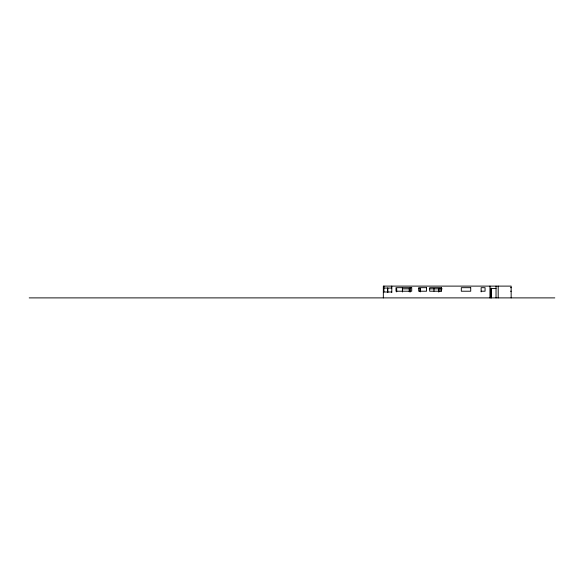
<?xml version="1.0" encoding="UTF-8"?>
<svg xmlns="http://www.w3.org/2000/svg" width="584" height="584" viewBox="0 0 584 584"><rect width="100%" height="100%" fill="white"/><g stroke="black" fill="none" stroke-linecap="round" stroke-linejoin="round"><path stroke-width="0.88" d="M510.562 287.678L511.153 287.678M383.338 288.073L391.784 288.073M418.684 288.467L420.261 288.467L420.261 291.891M496.035 288.467L491.319 288.467L491.319 297.891M402.391 288.861L410.245 288.861M429.7 288.861L442.197 288.861M481.136 291.212L485.063 291.212L485.063 287.678L481.136 287.678L481.136 291.891M510.562 291.212L511.153 291.212M383.338 292L391.784 292M29.2 297.891L554.8 297.891M511.153 297.891L511.153 286.109L383.338 286.109L383.338 297.891M498.196 286.109L498.196 297.891M496.035 286.109L496.035 297.891M490.925 287.919L490.925 297.891M489.947 286.109L489.947 297.891M441.044 288.562L441.044 291.212M438.883 288.467L438.883 291.891M438.694 288.467L438.694 291.891M433.978 288.562L433.978 291.212M420.035 288.562L420.035 291.212M410.245 287.481L410.245 292M409.231 288.467L409.231 291.891M402.391 287.481L402.391 292M396.697 288.467L396.697 291.891M391.784 286.109L391.784 292.453M387.856 288.073L387.856 292.533M387.462 288.073L387.462 292M383.929 286.109L383.929 292M411.713 287.678L396.003 287.678L396.003 291.212L411.713 291.212L411.713 287.678M426.546 287.678L418.684 287.678L418.684 291.212L426.546 291.212L426.546 287.678M441.467 287.678L429.685 287.678L429.685 291.212L441.467 291.212L441.467 287.678M470.726 287.678L461.302 287.678L461.302 291.212L470.726 291.212L470.726 287.678"/></g></svg>
